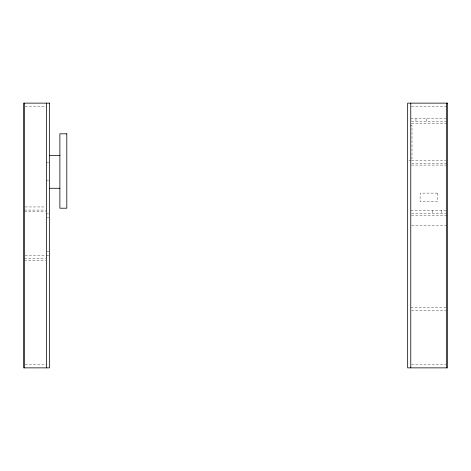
<?xml version="1.0" encoding="UTF-8"?>
<svg xmlns="http://www.w3.org/2000/svg" width="471" height="471" viewBox="0 0 471 471"><rect width="100%" height="100%" fill="white"/><g stroke="black" fill="none" stroke-linecap="round" stroke-linejoin="round"><path stroke-width="0.35" stroke-dasharray="2.35 1.77" d="M25.146 106.252L46.388 106.252M411.501 106.252L446.585 106.252M410.771 118.71L445.854 118.71M411.501 121.824L446.585 121.824M411.501 123.555L446.585 123.555M410.771 125.209L412.007 125.209L412.007 158.521L410.771 158.521M408.899 160.234L410.771 160.234M411.501 160.234L445.854 160.234M46.388 162.831L48.878 162.831M411.501 163.349L446.585 163.349M411.501 165.08L446.585 165.08M46.388 180.134L48.878 180.134M25.146 206.952L45.658 206.952M24.415 210.066L45.658 210.066M410.771 210.413L446.585 210.413M24.415 211.797L45.658 211.797M411.501 213.528L445.854 213.528M46.388 213.875L48.878 213.875M411.501 215.259L446.585 215.259M47.012 217.849L48.878 217.849M411.501 225.291L446.585 225.291M47.012 251.42L48.878 251.42M25.146 255.4L45.658 255.4M46.388 255.4L48.878 255.4M24.415 258.514L45.658 258.514M24.415 260.239L45.658 260.239M410.771 307.304L445.854 307.304M411.501 310.418L445.854 310.418M25.146 364.748L46.388 364.748M411.501 364.748L445.854 364.748M441.392 210.413L441.392 213.528M432.743 210.413L432.743 213.528M426.343 118.71L426.337 121.824M415.97 118.71L415.958 121.824M437.418 193.11L420.114 193.11L420.114 201.759L437.418 201.759L437.418 193.11"/><path stroke-width="0.71" d="M49.502 155.406L59.882 155.406M49.502 188.276L59.882 188.276M446.585 103.137L446.585 367.863M410.771 103.137L410.771 367.863M46.388 103.137L46.388 367.863M24.415 103.137L24.415 367.863M49.502 103.137L23.55 103.137L23.55 367.863L49.502 367.863L49.502 103.137M447.45 103.137L407.656 103.137L407.656 367.863L447.45 367.863L447.45 103.137M66.805 133.811L59.882 133.811L59.882 208.206L66.805 208.206L66.805 133.811"/></g></svg>
